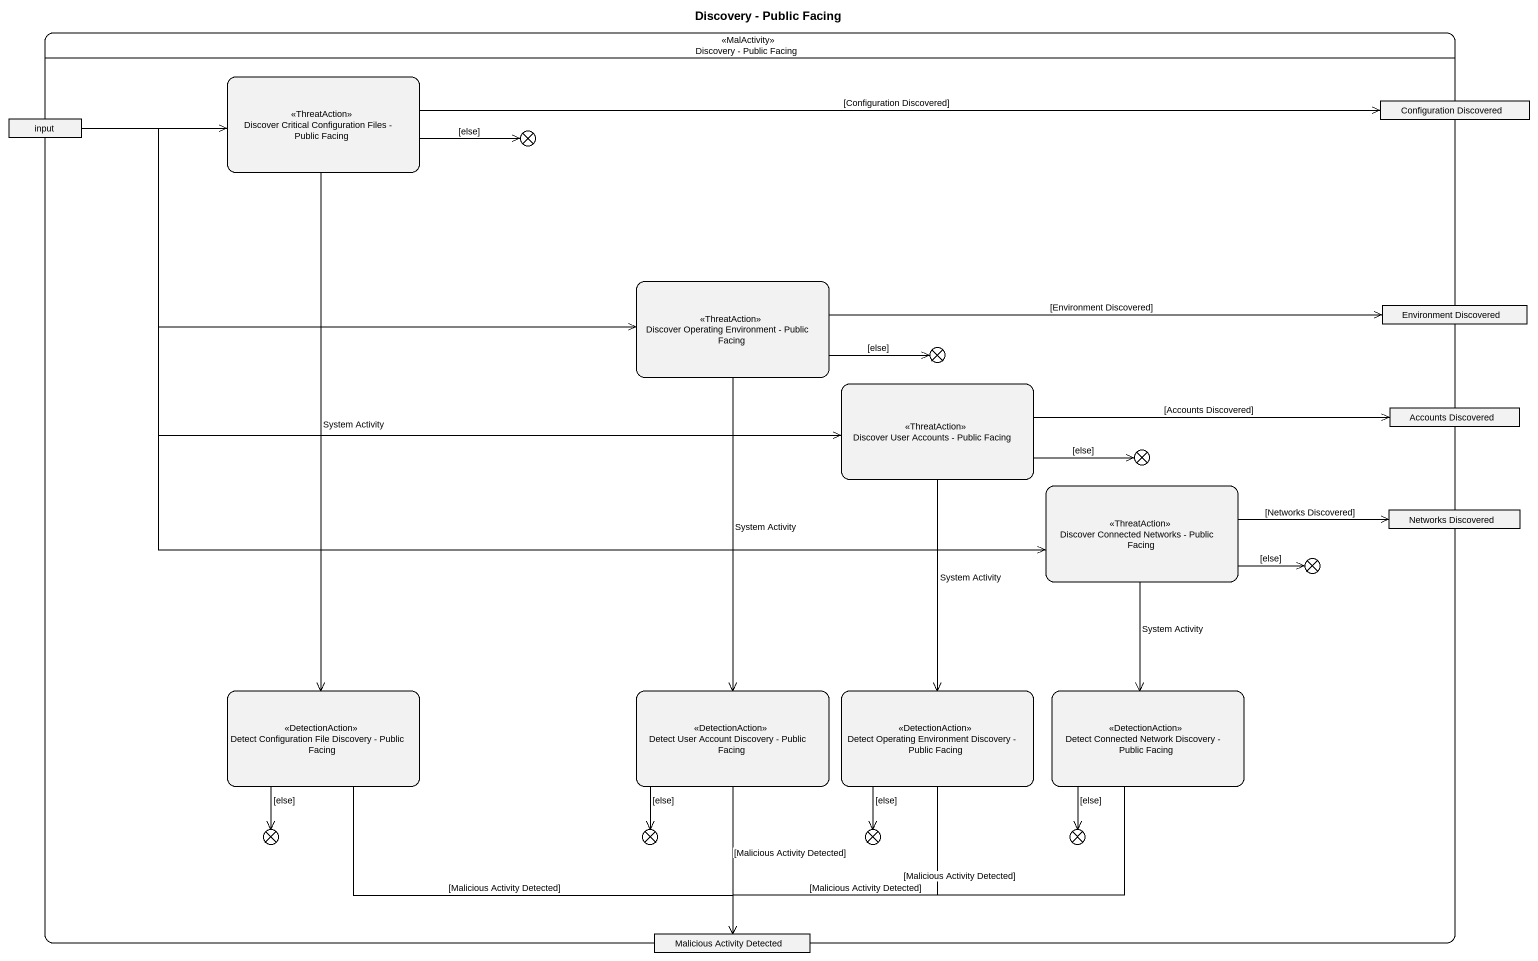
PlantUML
@startuml
title Discovery - Public Facing
hide empty description
state "Discovery - Public Facing" as Discovery_Public_Facing <<MalActivity>> {
  state "Discover Critical Configuration Files - Public Facing" as Discover_Critical <<ThreatAction>>
  state input <<object>>
  state "Configuration Discovered" as Configuration_Discovered <<object>>
  state flowfinal1 <<end>>
  state "Discover Operating Environment - Public Facing" as Discover_Operating <<ThreatAction>>
  state "Environment Discovered" as Environment_Discovered <<object>>
  state flowfinal2 <<end>>
  state "Discover User Accounts - Public Facing" as Discover_User_Accounts <<ThreatAction>>
  state "Accounts Discovered" as Accounts_Discovered <<object>>
  state flowfinal3 <<end>>
  state "Discover Connected Networks - Public Facing" as Discover_Connected_Networks <<ThreatAction>>
  state "Networks Discovered" as Networks_Discovered <<object>>
  state flowfinal4 <<end>>
  state "Detect Configuration File Discovery - Public Facing" as Detect_Configuration_File <<DetectionAction>>
  state "Detect User Account Discovery - Public Facing" as Detect_User_Account <<DetectionAction>>
  state "Detect Operating Environment Discovery - Public Facing" as Detect_Operating <<DetectionAction>>
  state "Detect Connected Network Discovery - Public Facing" as Detect_Connected_Network <<DetectionAction>>
  state flowfinal5 <<end>>
  state flowfinal6 <<end>>
  state flowfinal7 <<end>>
  state flowfinal8 <<end>>
  state "Malicious Activity Detected" as Malicious_Activity_Detected <<object>>
}
Discover_Critical -right-> Configuration_Discovered : [Configuration Discovered]
Discover_Critical -right-> flowfinal1 : [else]
Discover_Critical --> Detect_Configuration_File : System Activity
input -right-> Discover_Critical
input -right-> Discover_Operating
input -right-> Discover_User_Accounts
input -right-> Discover_Connected_Networks
Discover_Operating -right-> Environment_Discovered : [Environment Discovered]
Discover_Operating -right-> flowfinal2 : [else]
Discover_Operating --> Detect_User_Account : System Activity
Discover_User_Accounts -right-> Accounts_Discovered : [Accounts Discovered]
Discover_User_Accounts -right-> flowfinal3 : [else]
Discover_User_Accounts --> Detect_Operating : System Activity
Discover_Connected_Networks -right-> Networks_Discovered : [Networks Discovered]
Discover_Connected_Networks -right-> flowfinal4 : [else]
Discover_Connected_Networks --> Detect_Connected_Network : System Activity
Detect_Configuration_File --> flowfinal5 : [else]
Detect_Configuration_File -right-> Malicious_Activity_Detected : [Malicious Activity Detected]
Detect_User_Account --> flowfinal6 : [else]
Detect_User_Account --> Malicious_Activity_Detected : [Malicious Activity Detected]
Detect_Operating --> flowfinal7 : [else]
Detect_Operating --> Malicious_Activity_Detected : [Malicious Activity Detected]
Detect_Connected_Network --> flowfinal8 : [else]
Detect_Connected_Network -left-> Malicious_Activity_Detected : [Malicious Activity Detected]
@enduml
